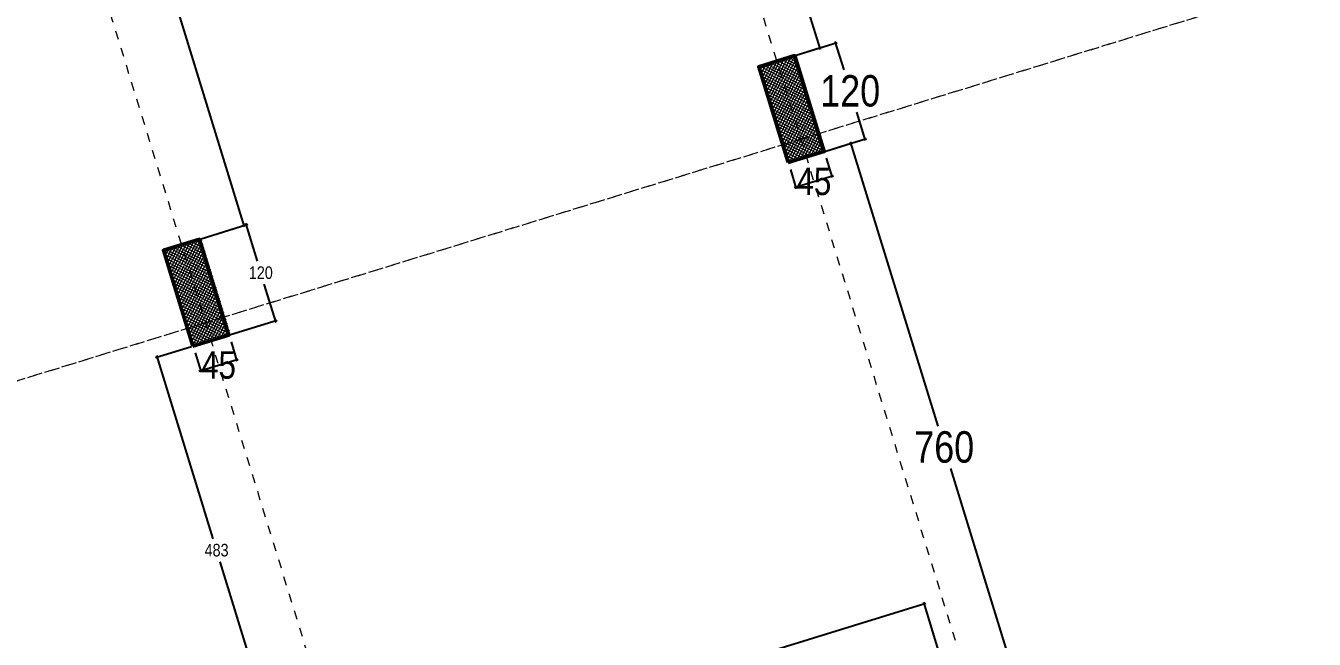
# Model space of a CAD drawing. Header units: centimetres. Extents: x 85226 to 578505, y -13061 to 170378.
# Drawn here: x 442434 to 443975, y 119272 to 120005 of the extents above; entities that cross this region are included whole.
import ezdxf

# ---------------------------------------------------------------- set-up
doc = ezdxf.new("R2010")
doc.units = ezdxf.units.CM
doc.linetypes.add('Dashed', pattern=[10.666667, 5.333333, -5.333333])
for name, color, linetype, lineweight in [('Akset_Pen_No__13', 13, 'Continuous', 18), ('Dimensionet', 150, 'Continuous', 15), ('Fasada', 7, 'Continuous', 15), ('Shtyllat', 1, 'Continuous', 25), ('Spotat', 1, 'Continuous', 15)]:
    doc.layers.add(name, color=color, linetype=linetype, lineweight=lineweight)
doc.styles.add('Dimensionet CM', font='swissc.ttf', dxfattribs={"height": 15})
doc.dimstyles.new('Maxi shkronjat', dxfattribs={"dimscale": 2, "dimtxt": 30, "dimasz": 1, "dimexe": 1, "dimexo": 1, "dimgap": 3, "dimtad": 0, "dimtih": 1, "dimtoh": 1, "dimzin": 9, "dimtxsty": 'Dimensionet CM', "dimblk": 'ARCHTICK', "dimcen": 1, "dimdle": 1, "dimadec": 0, "dimazin": 0, "dimtfac": 1, "dimtmove": 0, "dimatfit": 3, "dimldrblk": 'ARCHTICK', "dimfxl": 1, "dimarcsym": 0})

# ---------------------------------------------------------------- blocks, each defined once
blk = doc.blocks.new('_ArchTick')
at = {"layer": 'Spotat', "color": 0, "const_width": 0.15}
blk.add_lwpolyline([(-0.5, -0.5), (0.5, 0.5)], dxfattribs=at)
blk = doc.blocks.new('*D4666')
at = {"layer": 'DEFPOINTS', "color": 0, "transparency": 16777216}
for p in [(442697.1, 119767.4), (442641.4, 119750.2), (442676.7, 119635.5)]:
    blk.add_point(p, dxfattribs=at)
at = {"layer": 'Dimensionet', "color": 0, "lineweight": -2, "transparency": 16777216}
for p, q in [((442643.3, 119750.8), (442699.1, 119768)), ((442696.6, 119769.3), (442710.6, 119723.8)), ((442733.1, 119650.8), (442719, 119696.4)), ((442678.6, 119636.1), (442734.4, 119653.3))]:
    blk.add_line(p, q, dxfattribs=at)
at = {"layer": 'Dimensionet', "color": 0, "lineweight": -2, "transparency": 16777216, "xscale": 2, "yscale": 2, "zscale": 2}
for p, rotation in [((442697.1, 119767.4), 107.1299999991601), ((442732.5, 119652.7), 287.1299999991601)]:
    blk.add_blockref('_ArchTick', p, dxfattribs=dict(at, rotation=rotation))
at = {"layer": 'Dimensionet', "color": 0, "transparency": 16777216, "insert": (442714.8, 119710.1), "char_height": 15, "attachment_point": 5, "style": 'Dimensionet CM'}
blk.add_mtext('120', dxfattribs=at)
blk = doc.blocks.new('*D4639')
at = {"layer": 'DEFPOINTS', "color": 0, "transparency": 16777216}
for p in [(442526.9, 120311.4), (442473.5, 120294.9), (442641.4, 119750.2)]:
    blk.add_point(p, dxfattribs=at)
at = {"layer": 'Dimensionet', "color": 0, "lineweight": -2, "transparency": 16777216}
for p, q in [((442475.4, 120295.5), (442528.8, 120312)), ((442526.3, 120313.3), (442606.6, 120052.7)), ((442695.4, 119764.8), (442615, 120025.4)), ((442643.3, 119750.8), (442696.7, 119767.3))]:
    blk.add_line(p, q, dxfattribs=at)
at = {"layer": 'Dimensionet', "color": 0, "lineweight": -2, "transparency": 16777216, "xscale": 2, "yscale": 2, "zscale": 2}
for p, rotation in [((442526.9, 120311.4), 107.1299999991601), ((442694.8, 119766.7), 287.1299999991601)]:
    blk.add_blockref('_ArchTick', p, dxfattribs=dict(at, rotation=rotation))
at = {"layer": 'Dimensionet', "color": 0, "transparency": 16777216, "insert": (442610.8, 120039), "char_height": 15, "attachment_point": 5, "style": 'Dimensionet CM'}
blk.add_mtext('570', dxfattribs=at)
blk = doc.blocks.new('*D4641')
at = {"layer": 'DEFPOINTS', "color": 0, "transparency": 16777216}
for p in [(443388.7, 119855), (443420.2, 119864.7), (443612.5, 119128.7)]:
    blk.add_point(p, dxfattribs=at)
at = {"layer": 'Dimensionet', "color": 0, "lineweight": -2, "transparency": 16777216}
for p, q in [((443390.6, 119855.6), (443422.1, 119865.3)), ((443419.6, 119866.6), (443524.3, 119526.8)), ((443644.6, 119136.5), (443539.9, 119476.3)), ((443614.4, 119129.3), (443645.9, 119139))]:
    blk.add_line(p, q, dxfattribs=at)
at = {"layer": 'Dimensionet', "color": 0, "lineweight": -2, "transparency": 16777216, "xscale": 2, "yscale": 2, "zscale": 2}
for p, rotation in [((443420.2, 119864.7), 107.1299999991601), ((443644, 119138.4), 287.1299999991601)]:
    blk.add_blockref('_ArchTick', p, dxfattribs=dict(at, rotation=rotation))
at = {"layer": 'Dimensionet', "color": 0, "transparency": 16777216, "insert": (443532.1, 119501.6), "char_height": 15, "attachment_point": 5, "style": 'Dimensionet CM'}
blk.add_mtext('{\\H2.5x;760}', dxfattribs=at)
blk = doc.blocks.new('*D4682')
at = {"layer": 'DEFPOINTS', "color": 0, "transparency": 16777216}
for p in [(442633.7, 119622.3), (442590.8, 119609.1), (442666, 119127.1)]:
    blk.add_point(p, dxfattribs=at)
at = {"layer": 'Dimensionet', "color": 0, "lineweight": -2, "transparency": 16777216}
for p, q in [((442631.8, 119621.7), (442588.8, 119608.5)), ((442590.2, 119611), (442657.6, 119392.1)), ((442733.5, 119145.8), (442666.1, 119364.7)), ((442667.9, 119127.7), (442734.9, 119148.3))]:
    blk.add_line(p, q, dxfattribs=at)
at = {"layer": 'Dimensionet', "color": 0, "lineweight": -2, "transparency": 16777216, "xscale": 2, "yscale": 2, "zscale": 2}
for p, rotation in [((442590.8, 119609.1), 107.1299999991601), ((442732.9, 119147.7), 287.1299999991601)]:
    blk.add_blockref('_ArchTick', p, dxfattribs=dict(at, rotation=rotation))
at = {"layer": 'Dimensionet', "color": 0, "transparency": 16777216, "insert": (442661.9, 119378.4), "char_height": 15, "attachment_point": 5, "style": 'Dimensionet CM'}
blk.add_mtext('483', dxfattribs=at)
blk = doc.blocks.new('*D4683')
at = {"layer": 'DEFPOINTS', "color": 0, "transparency": 16777216}
for p in [(443402, 119984.7), (443353.3, 119969.7), (443388.7, 119855)]:
    blk.add_point(p, dxfattribs=at)
at = {"layer": 'Dimensionet', "color": 0, "lineweight": -2, "transparency": 16777216}
for p, q in [((443355.2, 119970.2), (443404, 119985.3)), ((443401.5, 119986.6), (443411.9, 119952.6)), ((443438, 119868.1), (443427.5, 119902.1)), ((443390.6, 119855.6), (443439.3, 119870.6))]:
    blk.add_line(p, q, dxfattribs=at)
at = {"layer": 'Dimensionet', "color": 0, "lineweight": -2, "transparency": 16777216, "xscale": 2, "yscale": 2, "zscale": 2}
for p, rotation in [((443402, 119984.7), 107.1299999991601), ((443437.4, 119870), 287.1299999991601)]:
    blk.add_blockref('_ArchTick', p, dxfattribs=dict(at, rotation=rotation))
at = {"layer": 'Dimensionet', "color": 0, "transparency": 16777216, "insert": (443419.7, 119927.3), "char_height": 15, "attachment_point": 5, "style": 'Dimensionet CM'}
blk.add_mtext('{\\H2.5x;120}', dxfattribs=at)
blk = doc.blocks.new('*D4684')
at = {"layer": 'DEFPOINTS', "color": 0, "transparency": 16777216}
for p in [(443215.6, 120523.7), (443185.4, 120514.4), (443353.3, 119969.7)]:
    blk.add_point(p, dxfattribs=at)
at = {"layer": 'Dimensionet', "color": 0, "lineweight": -2, "transparency": 16777216}
for p, q in [((443187.3, 120515), (443217.5, 120524.3)), ((443215, 120525.6), (443291.8, 120276.5)), ((443384.1, 119977.1), (443307.3, 120226.1)), ((443355.2, 119970.2), (443385.4, 119979.6))]:
    blk.add_line(p, q, dxfattribs=at)
at = {"layer": 'Dimensionet', "color": 0, "lineweight": -2, "transparency": 16777216, "xscale": 2, "yscale": 2, "zscale": 2}
for p, rotation in [((443215.6, 120523.7), 107.1299999991601), ((443383.5, 119979), 287.1299999991601)]:
    blk.add_blockref('_ArchTick', p, dxfattribs=dict(at, rotation=rotation))
at = {"layer": 'Dimensionet', "color": 0, "transparency": 16777216, "insert": (443299.6, 120251.3), "char_height": 15, "attachment_point": 5, "style": 'Dimensionet CM'}
blk.add_mtext('{\\H2.5x;570}', dxfattribs=at)
blk = doc.blocks.new('*D4414')
at = {"layer": 'DEFPOINTS', "color": 0, "transparency": 16777216}
for p in [(443390.5, 119848.9), (443347.5, 119835.6), (443397.7, 119825.8)]:
    blk.add_point(p, dxfattribs=at)
at = {"layer": 'Dimensionet', "color": 0, "lineweight": -2, "transparency": 16777216}
for p, q in [((443391.1, 119846.9), (443398.2, 119823.9)), ((443348.1, 119833.7), (443355.2, 119810.6)), ((443352.7, 119811.9), (443399.6, 119826.4))]:
    blk.add_line(p, q, dxfattribs=at)
at = {"layer": 'Dimensionet', "color": 0, "lineweight": -2, "transparency": 16777216, "xscale": 2, "yscale": 2, "zscale": 2}
for p, rotation in [((443397.7, 119825.8), 17.1299999999269), ((443354.7, 119812.5), 197.1299999999269)]:
    blk.add_blockref('_ArchTick', p, dxfattribs=dict(at, rotation=rotation))
at = {"layer": 'Dimensionet', "color": 0, "transparency": 16777216, "insert": (443376.2, 119819.2), "char_height": 15, "attachment_point": 5, "style": 'Dimensionet CM'}
blk.add_mtext('{\\H2.1875x;45}', dxfattribs=at)
blk = doc.blocks.new('*D4416')
at = {"layer": 'DEFPOINTS', "color": 0, "transparency": 16777216}
for p in [(442678.6, 119629.4), (442635.6, 119616.2), (442685.7, 119606.4)]:
    blk.add_point(p, dxfattribs=at)
at = {"layer": 'Dimensionet', "color": 0, "lineweight": -2, "transparency": 16777216}
for p, q in [((442679.2, 119627.5), (442686.3, 119604.4)), ((442636.2, 119614.3), (442643.3, 119591.2)), ((442640.8, 119592.5), (442687.6, 119606.9))]:
    blk.add_line(p, q, dxfattribs=at)
at = {"layer": 'Dimensionet', "color": 0, "lineweight": -2, "transparency": 16777216, "xscale": 2, "yscale": 2, "zscale": 2}
for p, rotation in [((442685.7, 119606.4), 17.1299999999269), ((442642.7, 119593.1), 197.1299999999269)]:
    blk.add_blockref('_ArchTick', p, dxfattribs=dict(at, rotation=rotation))
at = {"layer": 'Dimensionet', "color": 0, "transparency": 16777216, "insert": (442664.2, 119599.7), "char_height": 15, "attachment_point": 5, "style": 'Dimensionet CM'}
blk.add_mtext('{\\H2.1875x;45}', dxfattribs=at)
blk = doc.blocks.new('*D4691')
at = {"layer": 'DEFPOINTS', "color": 0, "transparency": 16777216}
for p in [(443508.2, 119314.3), (443569.5, 119115.4), (442655.4, 119076.7)]:
    blk.add_point(p, dxfattribs=at)
at = {"layer": 'Dimensionet', "color": 0, "lineweight": -2, "transparency": 16777216}
for p, q in [((443510.1, 119314.9), (443126.1, 119196.5)), ((443568.9, 119117.4), (443507.6, 119316.2)), ((442660.6, 119053), (443044.6, 119171.4)), ((442655.9, 119074.8), (442663.1, 119051.7))]:
    blk.add_line(p, q, dxfattribs=at)
at = {"layer": 'Dimensionet', "color": 0, "lineweight": -2, "transparency": 16777216, "xscale": 2, "yscale": 2, "zscale": 2}
for p, rotation in [((443508.2, 119314.3), 17.1299999999269), ((442662.5, 119053.6), 197.1299999999269)]:
    blk.add_blockref('_ArchTick', p, dxfattribs=dict(at, rotation=rotation))
at = {"layer": 'Dimensionet', "color": 0, "transparency": 16777216, "insert": (443085.3, 119184), "char_height": 15, "attachment_point": 5, "style": 'Dimensionet CM'}
blk.add_mtext('{\\H2.5x;885}', dxfattribs=at)

msp = doc.modelspace()

# ---------------------------------------------------------------- hatches: boundary and pattern name
at = {"layer": 'Fasada'}
h = msp.add_hatch(dxfattribs=at)
h.set_pattern_fill('ANSI37', color=256, angle=17.13)
h.set_pattern_definition([(62.13, (-737613.0066, 398358.592), (-2.80673339, 1.484207762), []), (152.13, (-737613.0066, 398358.592), (-1.484207762, -2.80673339), [])])
h.paths.add_polyline_path([(443345.656, 119841.725), (443388.66, 119854.98), (443353.315, 119969.656), (443310.311, 119956.402)])
h = msp.add_hatch(dxfattribs=at)
h.set_pattern_fill('ANSI37', color=256, angle=17.13)
h.set_pattern_definition([(62.13, (-738323.0463, 398139.748), (-2.80673339, 1.484207762), []), (152.13, (-738323.0463, 398139.748), (-1.484207762, -2.80673339), [])])
h.paths.add_polyline_path([(442635.616, 119622.882), (442678.62, 119636.136), (442643.275, 119750.813), (442600.271, 119737.558)])

# ---------------------------------------------------------------- linework, layer by layer
at = {"layer": 'Akset_Pen_No__13', "color": 251, "linetype": 'Dashed', "ltscale": 2}
msp.add_line((441444.335, 119279.257), (455411.682, 123584.181), dxfattribs=at)
at = {"layer": 'Akset_Pen_No__13', "linetype": 'Dashed', "ltscale": 2}
for p, q in [((442794.276, 121707.07), (443867.877, 118223.766)), ((442082.325, 121487.637), (443006.77, 118488.27)), ((441641.006, 119339.874), (445982.643, 120678.024))]:
    msp.add_line(p, q, dxfattribs=at)
at = {"layer": 'Shtyllat', "lineweight": 50}
for points in [[(443345.656, 119841.725), (443388.66, 119854.98), (443353.315, 119969.656), (443310.311, 119956.402)], [(442633.705, 119622.293), (442676.709, 119635.547), (442641.364, 119750.224), (442598.36, 119736.969)]]:
    msp.add_lwpolyline(points, close=True, dxfattribs=at)

# ---------------------------------------------------------------- dimensions: what is measured, and where the dimension line sits
at = {"layer": 'Dimensionet'}
for base, p1, p2, angle, picture, middle in [((443215.63, 120523.68), (443353.315, 119969.656), (443185.427, 120514.371), 107.13, '*D4684', (443299.574, 120251.323)), ((443420.178, 119864.694), (443612.511, 119128.694), (443388.66, 119854.98), 107.13, '*D4641', (443532.103, 119501.551)), ((443508.215, 119314.3), (442655.355, 119076.731), (443569.507, 119115.44), 17.13, '*D4691', (443085.345, 119183.966))]:
    dim = msp.add_linear_dim(base=base, p1=p1, p2=p2, angle=angle, text='{\\H2.5x;<>}', dimstyle='Maxi shkronjat', dxfattribs=at)
    dim.commit()
    dim.dimension.update_dxf_attribs({"geometry": picture, "text_midpoint": middle})
for base, p1, p2, picture, middle in [((442526.882, 120311.398), (442641.364, 119750.224), (442473.476, 120294.938), '*D4639', (442610.826, 120039.041)), ((442697.139, 119767.414), (442676.709, 119635.547), (442641.364, 119750.224), '*D4666', (442714.812, 119710.076))]:
    dim = msp.add_linear_dim(base=base, p1=p1, p2=p2, angle=107.13, dimstyle='Maxi shkronjat', dxfattribs=at)
    dim.commit()
    dim.dimension.update_dxf_attribs({"geometry": picture, "text_midpoint": middle})
for base, p1, p2, angle, text, picture, middle in [((443402.044, 119984.675), (443388.66, 119854.98), (443353.315, 119969.656), 107.13, '{\\H2.5x;<>}', '*D4683', (443419.717, 119927.337)), ((443397.658, 119825.784), (443347.544, 119835.598), (443390.548, 119848.853), 17.13, '{\\H2.1875x;<>}', '*D4414', (443376.156, 119819.157)), ((442685.707, 119606.351), (442635.593, 119616.166), (442678.597, 119629.42), 17.13, '{\\H2.1875x;<>}', '*D4416', (442664.205, 119599.724))]:
    dim = msp.add_linear_dim(base=base, p1=p1, p2=p2, angle=angle, text=text, dimstyle='Maxi shkronjat', dxfattribs=at)
    dim.commit()
    dim.dimension.update_dxf_attribs({"geometry": picture, "text_midpoint": middle, "dimtype": 160})
dim = msp.add_linear_dim(base=(442590.758, 119609.056), p1=(442665.992, 119127.099), p2=(442633.705, 119622.293), angle=107.13, dimstyle='Maxi shkronjat', override={"dimdec": 0}, dxfattribs=at)
dim.commit()
dim.dimension.update_dxf_attribs({"geometry": '*D4682', "text_midpoint": (442661.851, 119378.395)})

doc.saveas('drawing.dxf')
